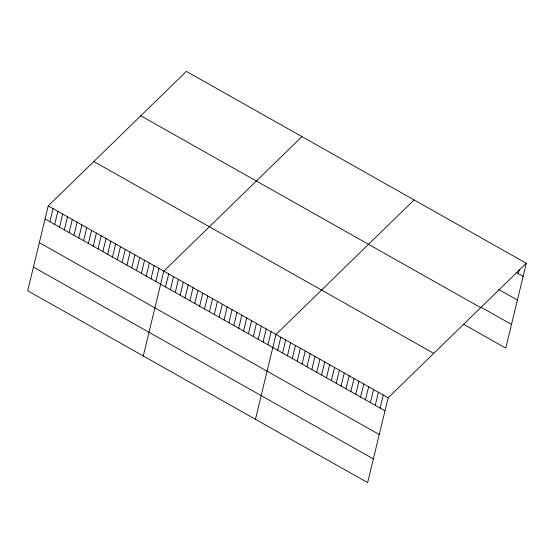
<?xml version="1.0" encoding="UTF-8"?>
<svg xmlns="http://www.w3.org/2000/svg" width="554" height="554" viewBox="0 0 554 554"><rect width="100%" height="100%" fill="white"/><g stroke="black" fill="none" stroke-linecap="round" stroke-linejoin="round"><path stroke-width="0.83" d="M48.226 205.901L27.7 290.746L367.627 482.61L388.153 397.758L526.3 263.254L186.373 71.39L48.226 205.901L388.153 397.758M49.881 221.683L53.045 208.616M54.694 224.405L57.858 211.337M59.513 227.119L62.671 214.052M64.326 229.841L67.491 216.773M69.146 232.555L72.304 219.488M73.959 235.277L77.124 222.209M78.772 237.991L81.937 224.924M83.592 240.713L86.749 227.646M88.405 243.428L91.569 230.36M93.224 246.149L96.382 233.082M98.037 248.864L101.202 235.796M102.85 251.585L106.015 238.518M107.67 254.3L110.828 241.232M112.483 257.021L115.647 243.954M117.303 259.736L120.46 246.668M122.115 262.457L125.28 249.39M126.928 265.172L130.093 252.105M131.748 267.894L134.906 254.826M136.561 270.608L139.726 257.541M141.381 273.33L144.539 260.262M146.194 276.044L149.358 262.977M151.007 278.766L154.171 265.698M155.826 281.48L158.984 268.413M143.278 355.98L163.804 271.135L301.951 136.623M165.521 286.951L168.679 273.884M170.397 289.707L173.554 276.64M175.272 292.457L178.436 279.389M180.147 295.213L183.312 282.145M185.029 297.962L188.187 284.894M189.904 300.718L193.069 287.651M194.779 303.467L197.944 290.4M199.662 306.224L202.819 293.156M204.537 308.973L207.695 295.905M209.412 311.729L212.577 298.661M214.294 314.478L217.452 301.411M219.169 317.234L222.327 304.167M224.045 319.983L227.209 306.916M228.92 322.74L232.084 309.672M233.802 325.489L236.96 312.421M238.677 328.245L241.842 315.178M243.552 330.994L246.717 317.927M248.434 333.75L251.592 320.683M253.31 336.5L256.467 323.432M258.185 339.256L261.349 326.188M263.06 342.012L266.225 328.938M267.942 344.761L271.1 331.694M255.449 419.295L275.982 334.443L414.122 199.939M277.692 350.267L280.857 337.199M282.575 353.023L285.732 339.948M287.45 355.772L290.608 342.704M292.325 358.528L295.49 345.461M297.2 361.277L300.365 348.21M302.082 364.033L305.24 350.966M306.958 366.783L310.122 353.715M311.833 369.539L314.997 356.471M316.715 372.288L319.873 359.221M321.59 375.044L324.748 361.977M326.465 377.793L329.63 364.726M331.347 380.55L334.505 367.482M336.223 383.299L339.38 370.231M341.098 386.055L344.263 372.987M345.973 388.804L349.138 375.737M350.855 391.56L354.013 378.493M355.73 394.31L358.895 381.242M360.606 397.066L363.77 383.998M365.488 399.815L368.645 386.747M370.363 402.571L373.521 389.504M375.238 405.32L378.403 392.253M380.113 408.076L383.278 395.009M518.26 273.565L519.25 269.479M526.3 263.254L505.774 348.099L463.269 324.111M516.169 272.388L523.135 276.321M498.593 289.389L517.408 300.005M480.844 307.11L511.501 324.415M140.785 115.779L480.713 307.636M93.813 161.512L433.74 353.369M45.068 218.969L384.995 410.826M39.334 242.652L379.261 434.516M33.434 267.063L373.361 458.92"/></g></svg>
